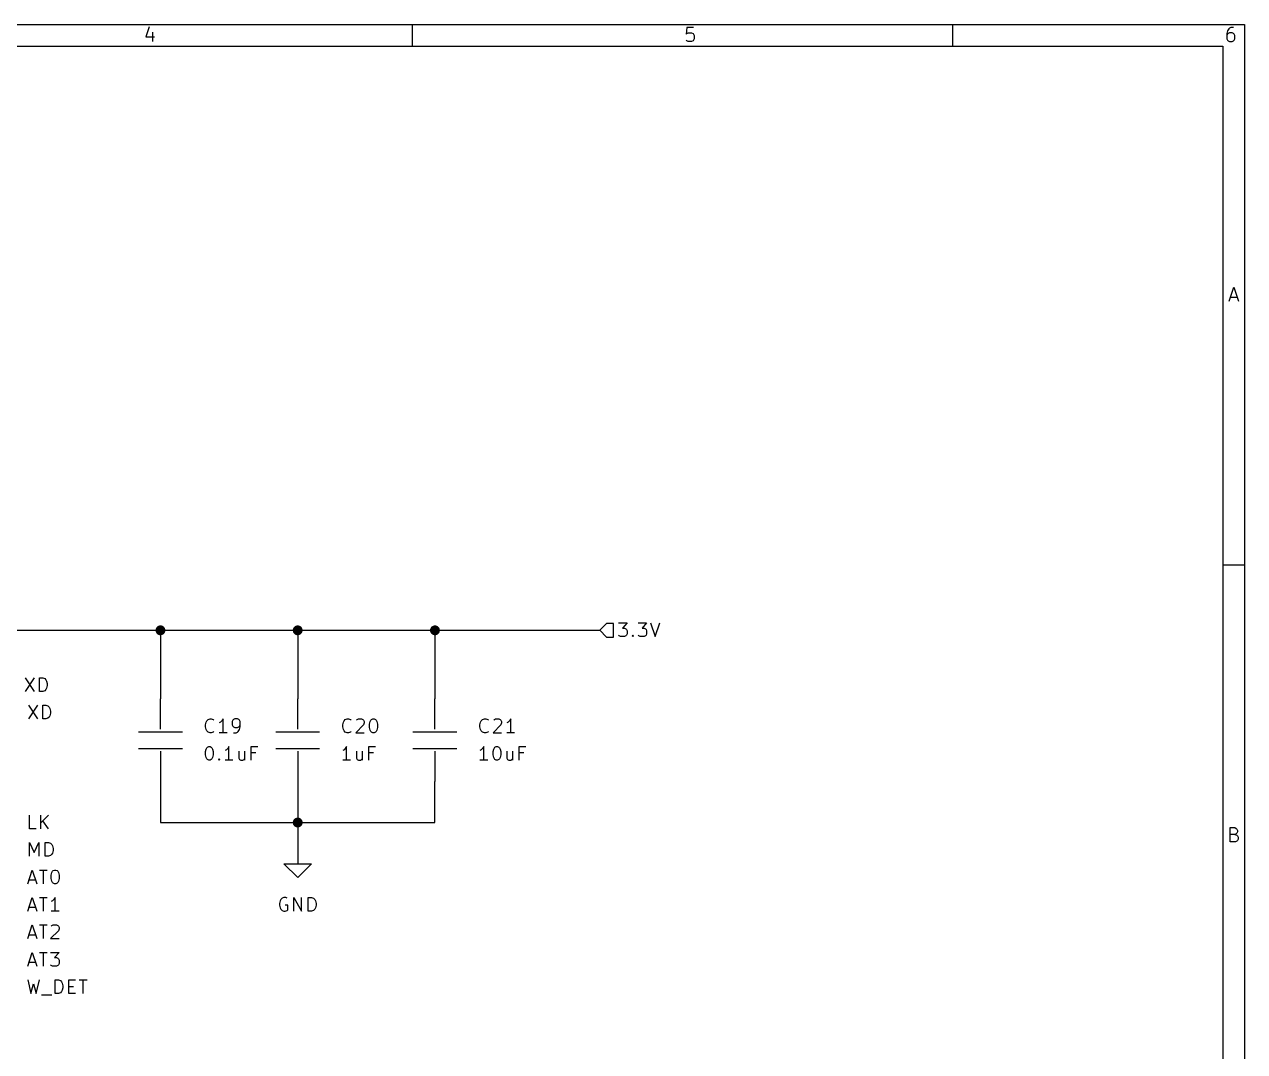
# Model space of a CAD drawing. Extents: x 0.4 to 11.3, y -7.9 to -0.4.
# Drawn here: x 6.854 to 11.299, y -4.134 to -0.394 of the extents above; entities that cross this region are included whole.
import ezdxf

# ---------------------------------------------------------------- set-up
doc = ezdxf.new("R2010")
doc.units = 0
doc.header["$MEASUREMENT"] = 0
for name, color, linetype in [('BROWN2', 54, 'CONTINUOUS'), ('CYAN2', 4, 'CONTINUOUS'), ('GREEN3', 91, 'CONTINUOUS'), ('RED2', 1, 'CONTINUOUS')]:
    doc.layers.add(name, color=color, linetype=linetype)

msp = doc.modelspace()

# ---------------------------------------------------------------- linework, layer by layer
at = {"layer": 'BROWN2', "linetype": 'CONTINUOUS'}
for p, q in [((8.975, -2.575), (8.95, -2.6)), ((9, -2.575), (8.975, -2.575)), ((9, -2.625), (9, -2.575)), ((9.0188, -2.5728), (9.0497, -2.5728)), ((9.0497, -2.5728), (9.033, -2.5919)), ((9.0902, -2.5728), (9.1211, -2.5728)), ((9.1211, -2.5728), (9.1045, -2.5919)), ((9.1354, -2.5728), (9.1521, -2.6228)), ((9.1521, -2.6228), (9.1688, -2.5728)), ((8.95, -2.6), (8.975, -2.625)), ((9.0211, -2.6204), (9.0188, -2.618)), ((9.0259, -2.6228), (9.0211, -2.6204)), ((9.033, -2.5919), (9.0402, -2.5919)), ((9.0402, -2.5919), (9.0449, -2.5942)), ((9.0449, -2.6204), (9.0402, -2.6228)), ((9.0449, -2.5942), (9.0473, -2.5966)), ((9.0473, -2.618), (9.0449, -2.6204)), ((9.0473, -2.5966), (9.0497, -2.6014)), ((9.0497, -2.6133), (9.0473, -2.618)), ((9.0497, -2.6014), (9.0497, -2.6133)), ((9.0688, -2.6204), (9.0711, -2.618)), ((9.0711, -2.6228), (9.0688, -2.6204)), ((9.0711, -2.618), (9.0735, -2.6204)), ((9.0711, -2.618), (9.0711, -2.6228)), ((9.0735, -2.6204), (9.0711, -2.6228)), ((9.0926, -2.6204), (9.0902, -2.618)), ((9.0973, -2.6228), (9.0926, -2.6204)), ((9.1045, -2.5919), (9.1116, -2.5919)), ((9.1116, -2.5919), (9.1164, -2.5942)), ((9.1164, -2.6204), (9.1116, -2.6228)), ((9.1164, -2.5942), (9.1188, -2.5966)), ((9.1188, -2.618), (9.1164, -2.6204)), ((9.1188, -2.5966), (9.1211, -2.6014)), ((9.1211, -2.6133), (9.1188, -2.618)), ((9.1211, -2.6014), (9.1211, -2.6133)), ((8.975, -2.625), (9, -2.625)), ((9.0402, -2.6228), (9.0259, -2.6228)), ((9.1116, -2.6228), (9.0973, -2.6228)), ((6.8568, -2.7728), (6.8902, -2.8228)), ((6.8902, -2.7728), (6.8568, -2.8228)), ((6.9092, -2.8228), (6.9092, -2.7728)), ((6.9092, -2.7728), (6.9211, -2.7728)), ((6.9211, -2.7728), (6.9283, -2.7752)), ((6.9283, -2.7752), (6.933, -2.7799)), ((6.933, -2.7799), (6.9354, -2.7847)), ((6.9354, -2.7847), (6.9378, -2.7942)), ((6.9378, -2.7942), (6.9378, -2.8014)), ((6.9211, -2.8228), (6.9092, -2.8228)), ((6.9283, -2.8204), (6.9211, -2.8228)), ((6.933, -2.8157), (6.9283, -2.8204)), ((6.9354, -2.8109), (6.933, -2.8157)), ((6.9378, -2.8014), (6.9354, -2.8109)), ((6.8688, -2.8728), (6.9021, -2.9228)), ((6.9021, -2.8728), (6.8688, -2.9228)), ((6.9211, -2.9228), (6.9211, -2.8728)), ((6.9211, -2.8728), (6.933, -2.8728)), ((6.933, -2.8728), (6.9402, -2.8752)), ((6.9402, -2.8752), (6.9449, -2.8799)), ((6.9449, -2.8799), (6.9473, -2.8847)), ((6.9473, -2.8847), (6.9497, -2.8942)), ((6.933, -2.9228), (6.9211, -2.9228)), ((6.9402, -2.9204), (6.933, -2.9228)), ((6.9449, -2.9157), (6.9402, -2.9204)), ((6.9473, -2.9109), (6.9449, -2.9157)), ((6.9497, -2.9014), (6.9473, -2.9109)), ((6.9497, -2.8942), (6.9497, -2.9014)), ((6.8735, -3.3228), (6.8735, -3.2728)), ((6.914, -3.3228), (6.914, -3.2728)), ((6.9426, -3.2728), (6.914, -3.3014)), ((6.8973, -3.3228), (6.8735, -3.3228)), ((6.9426, -3.3228), (6.9211, -3.2942)), ((6.8735, -3.4228), (6.8735, -3.3728)), ((6.8735, -3.3728), (6.8902, -3.4085)), ((6.8902, -3.4085), (6.9068, -3.3728)), ((6.9068, -3.3728), (6.9068, -3.4228)), ((6.9307, -3.4228), (6.9307, -3.3728)), ((6.9307, -3.3728), (6.9426, -3.3728)), ((6.9426, -3.3728), (6.9497, -3.3752)), ((6.9497, -3.3752), (6.9545, -3.3799)), ((6.9497, -3.4204), (6.9426, -3.4228)), ((6.9545, -3.4157), (6.9497, -3.4204)), ((6.9545, -3.3799), (6.9568, -3.3847)), ((6.9568, -3.4109), (6.9545, -3.4157)), ((6.9568, -3.3847), (6.9592, -3.3942)), ((6.9592, -3.4014), (6.9568, -3.4109)), ((6.9592, -3.3942), (6.9592, -3.4014)), ((6.9426, -3.4228), (6.9307, -3.4228)), ((6.8664, -3.5228), (6.883, -3.4728)), ((6.8711, -3.5085), (6.8949, -3.5085)), ((6.883, -3.4728), (6.8997, -3.5228)), ((6.9092, -3.4728), (6.9378, -3.4728)), ((6.9235, -3.5228), (6.9235, -3.4728)), ((6.9521, -3.4919), (6.9545, -3.4823)), ((6.9521, -3.5038), (6.9521, -3.4919)), ((6.9545, -3.5133), (6.9521, -3.5038)), ((6.9545, -3.4823), (6.9568, -3.4776)), ((6.9568, -3.4776), (6.9592, -3.4752)), ((6.9592, -3.4752), (6.964, -3.4728)), ((6.964, -3.4728), (6.9688, -3.4728)), ((6.9688, -3.4728), (6.9735, -3.4752)), ((6.9735, -3.4752), (6.9759, -3.4776)), ((6.9759, -3.4776), (6.9783, -3.4823)), ((6.9783, -3.4823), (6.9807, -3.4919)), ((6.9807, -3.5038), (6.9783, -3.5133)), ((6.9807, -3.4919), (6.9807, -3.5038)), ((6.9568, -3.518), (6.9545, -3.5133)), ((6.9592, -3.5204), (6.9568, -3.518)), ((6.964, -3.5228), (6.9592, -3.5204)), ((6.9688, -3.5228), (6.964, -3.5228)), ((6.9735, -3.5204), (6.9688, -3.5228)), ((6.9759, -3.518), (6.9735, -3.5204)), ((6.9783, -3.5133), (6.9759, -3.518)), ((6.8664, -3.6228), (6.883, -3.5728)), ((6.883, -3.5728), (6.8997, -3.6228)), ((6.9092, -3.5728), (6.9378, -3.5728)), ((6.9235, -3.6228), (6.9235, -3.5728)), ((6.9568, -3.5847), (6.9521, -3.5871)), ((6.9616, -3.5799), (6.9568, -3.5847)), ((6.9664, -3.5728), (6.9616, -3.5799)), ((6.9664, -3.6228), (6.9664, -3.5728)), ((6.8711, -3.6085), (6.8949, -3.6085)), ((6.9807, -3.6228), (6.9521, -3.6228)), ((6.8664, -3.7228), (6.883, -3.6728)), ((6.883, -3.6728), (6.8997, -3.7228)), ((6.9092, -3.6728), (6.9378, -3.6728)), ((6.9235, -3.7228), (6.9235, -3.6728)), ((6.9521, -3.6776), (6.9545, -3.6752)), ((6.9545, -3.6752), (6.9592, -3.6728)), ((6.9592, -3.6728), (6.9711, -3.6728)), ((6.9711, -3.6728), (6.9759, -3.6752)), ((6.9759, -3.6752), (6.9783, -3.6776)), ((6.9783, -3.6776), (6.9807, -3.6823)), ((6.9807, -3.6871), (6.9783, -3.6942)), ((6.9807, -3.6823), (6.9807, -3.6871)), ((6.8711, -3.7085), (6.8949, -3.7085)), ((6.9783, -3.6942), (6.9497, -3.7228)), ((6.9497, -3.7228), (6.9807, -3.7228)), ((6.8664, -3.8228), (6.883, -3.7728)), ((6.883, -3.7728), (6.8997, -3.8228)), ((6.9092, -3.7728), (6.9378, -3.7728)), ((6.9235, -3.8228), (6.9235, -3.7728)), ((6.9497, -3.7728), (6.9807, -3.7728)), ((6.9807, -3.7728), (6.964, -3.7919)), ((6.8711, -3.8085), (6.8949, -3.8085)), ((6.9521, -3.8204), (6.9497, -3.818)), ((6.9568, -3.8228), (6.9521, -3.8204)), ((6.964, -3.7919), (6.9711, -3.7919)), ((6.9711, -3.7919), (6.9759, -3.7942)), ((6.9759, -3.8204), (6.9711, -3.8228)), ((6.9759, -3.7942), (6.9783, -3.7966)), ((6.9783, -3.818), (6.9759, -3.8204)), ((6.9783, -3.7966), (6.9807, -3.8014)), ((6.9807, -3.8133), (6.9783, -3.818)), ((6.9807, -3.8014), (6.9807, -3.8133)), ((6.9711, -3.8228), (6.9568, -3.8228)), ((6.8664, -3.8728), (6.8783, -3.9228)), ((6.8783, -3.9228), (6.8878, -3.8871)), ((6.8878, -3.8871), (6.8973, -3.9228)), ((6.8973, -3.9228), (6.9092, -3.8728)), ((6.9664, -3.9228), (6.9664, -3.8728)), ((6.9664, -3.8728), (6.9783, -3.8728)), ((6.9783, -3.8728), (6.9854, -3.8752)), ((6.9854, -3.8752), (6.9902, -3.8799)), ((6.9902, -3.8799), (6.9926, -3.8847)), ((6.9926, -3.9109), (6.9902, -3.9157)), ((6.9926, -3.8847), (6.9949, -3.8942)), ((6.9949, -3.9014), (6.9926, -3.9109)), ((6.9949, -3.8942), (6.9949, -3.9014)), ((7.0164, -3.9228), (7.0164, -3.8728)), ((7.0164, -3.8728), (7.0402, -3.8728)), ((7.0164, -3.8966), (7.033, -3.8966)), ((7.0545, -3.8728), (7.083, -3.8728)), ((7.0687, -3.9228), (7.0687, -3.8728)), ((6.9164, -3.9276), (6.9545, -3.9276)), ((6.9783, -3.9228), (6.9664, -3.9228)), ((6.9854, -3.9204), (6.9783, -3.9228)), ((6.9902, -3.9157), (6.9854, -3.9204)), ((7.0402, -3.9228), (7.0164, -3.9228))]:
    msp.add_line(p, q, dxfattribs=at)
at = {"layer": 'CYAN2', "linetype": 'CONTINUOUS'}
for p, q in [((7.5163, -2.9347), (7.5187, -2.9299)), ((7.5187, -2.9299), (7.5234, -2.9252)), ((7.5234, -2.9252), (7.5306, -2.9228)), ((7.5306, -2.9228), (7.5353, -2.9228)), ((7.5353, -2.9228), (7.5425, -2.9252)), ((7.5425, -2.9252), (7.5449, -2.9276)), ((7.5734, -2.9299), (7.5687, -2.9347)), ((7.5782, -2.9228), (7.5734, -2.9299)), ((7.5782, -2.9728), (7.5782, -2.9228)), ((7.6139, -2.9276), (7.6115, -2.9323)), ((7.6115, -2.9323), (7.6115, -2.9442)), ((7.6163, -2.9252), (7.6139, -2.9276)), ((7.621, -2.9228), (7.6163, -2.9252)), ((7.6306, -2.9228), (7.621, -2.9228)), ((7.6353, -2.9252), (7.6306, -2.9228)), ((7.6377, -2.9276), (7.6353, -2.9252)), ((7.6401, -2.9323), (7.6377, -2.9276)), ((7.6401, -2.9514), (7.6401, -2.9323)), ((8.0163, -2.9347), (8.0187, -2.9299)), ((8.0187, -2.9299), (8.0234, -2.9252)), ((8.0234, -2.9252), (8.0306, -2.9228)), ((8.0306, -2.9228), (8.0353, -2.9228)), ((8.0353, -2.9228), (8.0425, -2.9252)), ((8.0425, -2.9252), (8.0449, -2.9276)), ((8.0639, -2.9276), (8.0663, -2.9252)), ((8.0663, -2.9252), (8.071, -2.9228)), ((8.071, -2.9228), (8.0829, -2.9228)), ((8.0829, -2.9228), (8.0877, -2.9252)), ((8.0877, -2.9252), (8.0901, -2.9276)), ((8.0901, -2.9276), (8.0925, -2.9323)), ((8.0925, -2.9323), (8.0925, -2.9371)), ((8.1115, -2.9418), (8.1139, -2.9323)), ((8.1139, -2.9323), (8.1163, -2.9276)), ((8.1163, -2.9276), (8.1187, -2.9252)), ((8.1187, -2.9252), (8.1234, -2.9228)), ((8.1234, -2.9228), (8.1282, -2.9228)), ((8.1282, -2.9228), (8.1329, -2.9252)), ((8.1329, -2.9252), (8.1353, -2.9276)), ((8.1353, -2.9276), (8.1377, -2.9323)), ((8.1377, -2.9323), (8.1401, -2.9418)), ((8.5163, -2.9347), (8.5187, -2.9299)), ((8.5187, -2.9299), (8.5234, -2.9252)), ((8.5234, -2.9252), (8.5306, -2.9228)), ((8.5306, -2.9228), (8.5353, -2.9228)), ((8.5353, -2.9228), (8.5425, -2.9252)), ((8.5425, -2.9252), (8.5449, -2.9276)), ((8.5639, -2.9276), (8.5663, -2.9252)), ((8.5663, -2.9252), (8.571, -2.9228)), ((8.571, -2.9228), (8.5829, -2.9228)), ((8.5829, -2.9228), (8.5877, -2.9252)), ((8.5877, -2.9252), (8.5901, -2.9276)), ((8.5901, -2.9276), (8.5925, -2.9323)), ((8.5925, -2.9323), (8.5925, -2.9371)), ((8.621, -2.9299), (8.6163, -2.9347)), ((8.6258, -2.9228), (8.621, -2.9299)), ((8.6258, -2.9728), (8.6258, -2.9228)), ((7.5139, -2.9442), (7.5163, -2.9347)), ((7.5139, -2.9514), (7.5139, -2.9442)), ((7.5163, -2.9609), (7.5139, -2.9514)), ((7.5187, -2.9657), (7.5163, -2.9609)), ((7.5234, -2.9704), (7.5187, -2.9657)), ((7.5306, -2.9728), (7.5234, -2.9704)), ((7.5353, -2.9728), (7.5306, -2.9728)), ((7.5425, -2.9704), (7.5353, -2.9728)), ((7.5449, -2.968), (7.5425, -2.9704)), ((7.5687, -2.9347), (7.5639, -2.9371)), ((7.5925, -2.9728), (7.5639, -2.9728)), ((7.6115, -2.9442), (7.6139, -2.949)), ((7.6139, -2.949), (7.6163, -2.9514)), ((7.6163, -2.9514), (7.621, -2.9538)), ((7.6163, -2.9728), (7.6258, -2.9728)), ((7.621, -2.9538), (7.6306, -2.9538)), ((7.6258, -2.9728), (7.6306, -2.9704)), ((7.6306, -2.9538), (7.6353, -2.9514)), ((7.6306, -2.9704), (7.6329, -2.968)), ((7.6329, -2.968), (7.6377, -2.9609)), ((7.6353, -2.9514), (7.6377, -2.949)), ((7.6377, -2.949), (7.6401, -2.9442)), ((7.6377, -2.9609), (7.6401, -2.9514)), ((8.0139, -2.9442), (8.0163, -2.9347)), ((8.0139, -2.9514), (8.0139, -2.9442)), ((8.0163, -2.9609), (8.0139, -2.9514)), ((8.0187, -2.9657), (8.0163, -2.9609)), ((8.0234, -2.9704), (8.0187, -2.9657)), ((8.0306, -2.9728), (8.0234, -2.9704)), ((8.0353, -2.9728), (8.0306, -2.9728)), ((8.0425, -2.9704), (8.0353, -2.9728)), ((8.0449, -2.968), (8.0425, -2.9704)), ((8.0901, -2.9442), (8.0615, -2.9728)), ((8.0615, -2.9728), (8.0925, -2.9728)), ((8.0925, -2.9371), (8.0901, -2.9442)), ((8.1115, -2.9538), (8.1115, -2.9418)), ((8.1139, -2.9633), (8.1115, -2.9538)), ((8.1163, -2.968), (8.1139, -2.9633)), ((8.1187, -2.9704), (8.1163, -2.968)), ((8.1234, -2.9728), (8.1187, -2.9704)), ((8.1282, -2.9728), (8.1234, -2.9728)), ((8.1329, -2.9704), (8.1282, -2.9728)), ((8.1353, -2.968), (8.1329, -2.9704)), ((8.1377, -2.9633), (8.1353, -2.968)), ((8.1401, -2.9538), (8.1377, -2.9633)), ((8.1401, -2.9418), (8.1401, -2.9538)), ((8.5139, -2.9442), (8.5163, -2.9347)), ((8.5139, -2.9514), (8.5139, -2.9442)), ((8.5163, -2.9609), (8.5139, -2.9514)), ((8.5187, -2.9657), (8.5163, -2.9609)), ((8.5234, -2.9704), (8.5187, -2.9657)), ((8.5306, -2.9728), (8.5234, -2.9704)), ((8.5353, -2.9728), (8.5306, -2.9728)), ((8.5425, -2.9704), (8.5353, -2.9728)), ((8.5449, -2.968), (8.5425, -2.9704)), ((8.5901, -2.9442), (8.5615, -2.9728)), ((8.5615, -2.9728), (8.5925, -2.9728)), ((8.5925, -2.9371), (8.5901, -2.9442)), ((8.6163, -2.9347), (8.6115, -2.9371)), ((8.6401, -2.9728), (8.6115, -2.9728)), ((7.5139, -3.0418), (7.5163, -3.0323)), ((7.5139, -3.0538), (7.5139, -3.0418)), ((7.5163, -3.0633), (7.5139, -3.0538)), ((7.5163, -3.0323), (7.5187, -3.0276)), ((7.5187, -3.068), (7.5163, -3.0633)), ((7.5187, -3.0276), (7.521, -3.0252)), ((7.521, -3.0252), (7.5258, -3.0228)), ((7.5258, -3.0228), (7.5306, -3.0228)), ((7.5306, -3.0228), (7.5353, -3.0252)), ((7.5353, -3.0252), (7.5377, -3.0276)), ((7.5377, -3.0276), (7.5401, -3.0323)), ((7.5401, -3.0633), (7.5377, -3.068)), ((7.5401, -3.0323), (7.5425, -3.0418)), ((7.5425, -3.0538), (7.5401, -3.0633)), ((7.5425, -3.0418), (7.5425, -3.0538)), ((7.5901, -3.0347), (7.5853, -3.0371)), ((7.5949, -3.0299), (7.5901, -3.0347)), ((7.5996, -3.0228), (7.5949, -3.0299)), ((7.5996, -3.0728), (7.5996, -3.0228)), ((7.6353, -3.0395), (7.6353, -3.0657)), ((7.6353, -3.0657), (7.6377, -3.0704)), ((7.6568, -3.0395), (7.6568, -3.0728)), ((7.6806, -3.0728), (7.6806, -3.0228)), ((7.6806, -3.0228), (7.7044, -3.0228)), ((7.6972, -3.0466), (7.6806, -3.0466)), ((8.0187, -3.0347), (8.0139, -3.0371)), ((8.0234, -3.0299), (8.0187, -3.0347)), ((8.0282, -3.0228), (8.0234, -3.0299)), ((8.0282, -3.0728), (8.0282, -3.0228)), ((8.0639, -3.0395), (8.0639, -3.0657)), ((8.0639, -3.0657), (8.0663, -3.0704)), ((8.0853, -3.0395), (8.0853, -3.0728)), ((8.1091, -3.0728), (8.1091, -3.0228)), ((8.1091, -3.0228), (8.1329, -3.0228)), ((8.1258, -3.0466), (8.1091, -3.0466)), ((8.5187, -3.0347), (8.5139, -3.0371)), ((8.5234, -3.0299), (8.5187, -3.0347)), ((8.5282, -3.0228), (8.5234, -3.0299)), ((8.5282, -3.0728), (8.5282, -3.0228)), ((8.5615, -3.0418), (8.5639, -3.0323)), ((8.5615, -3.0538), (8.5615, -3.0418)), ((8.5639, -3.0633), (8.5615, -3.0538)), ((8.5639, -3.0323), (8.5663, -3.0276)), ((8.5663, -3.068), (8.5639, -3.0633)), ((8.5663, -3.0276), (8.5687, -3.0252)), ((8.5687, -3.0252), (8.5734, -3.0228)), ((8.5734, -3.0228), (8.5782, -3.0228)), ((8.5782, -3.0228), (8.5829, -3.0252)), ((8.5829, -3.0252), (8.5853, -3.0276)), ((8.5853, -3.0276), (8.5877, -3.0323)), ((8.5877, -3.0633), (8.5853, -3.068)), ((8.5877, -3.0323), (8.5901, -3.0418)), ((8.5901, -3.0538), (8.5877, -3.0633)), ((8.5901, -3.0418), (8.5901, -3.0538)), ((8.6115, -3.0395), (8.6115, -3.0657)), ((8.6115, -3.0657), (8.6139, -3.0704)), ((8.6329, -3.0395), (8.6329, -3.0728)), ((8.6568, -3.0728), (8.6568, -3.0228)), ((8.6568, -3.0228), (8.6806, -3.0228)), ((8.6734, -3.0466), (8.6568, -3.0466)), ((7.521, -3.0704), (7.5187, -3.068)), ((7.5258, -3.0728), (7.521, -3.0704)), ((7.5306, -3.0728), (7.5258, -3.0728)), ((7.5353, -3.0704), (7.5306, -3.0728)), ((7.5377, -3.068), (7.5353, -3.0704)), ((7.5615, -3.0704), (7.5639, -3.068)), ((7.5639, -3.0728), (7.5615, -3.0704)), ((7.5639, -3.068), (7.5663, -3.0704)), ((7.5639, -3.068), (7.5639, -3.0728)), ((7.5663, -3.0704), (7.5639, -3.0728)), ((7.6139, -3.0728), (7.5853, -3.0728)), ((7.6377, -3.0704), (7.6425, -3.0728)), ((7.6425, -3.0728), (7.6496, -3.0728)), ((7.6496, -3.0728), (7.6544, -3.0704)), ((7.6544, -3.0704), (7.6568, -3.068)), ((8.0425, -3.0728), (8.0139, -3.0728)), ((8.0663, -3.0704), (8.071, -3.0728)), ((8.071, -3.0728), (8.0782, -3.0728)), ((8.0782, -3.0728), (8.0829, -3.0704)), ((8.0829, -3.0704), (8.0853, -3.068)), ((8.5425, -3.0728), (8.5139, -3.0728)), ((8.5687, -3.0704), (8.5663, -3.068)), ((8.5734, -3.0728), (8.5687, -3.0704)), ((8.5782, -3.0728), (8.5734, -3.0728)), ((8.5829, -3.0704), (8.5782, -3.0728)), ((8.5853, -3.068), (8.5829, -3.0704)), ((8.6139, -3.0704), (8.6187, -3.0728)), ((8.6187, -3.0728), (8.6258, -3.0728)), ((8.6258, -3.0728), (8.6306, -3.0704)), ((8.6306, -3.0704), (8.6329, -3.068)), ((7.7857, -3.5847), (7.7833, -3.5942)), ((7.7833, -3.5942), (7.7833, -3.6014)), ((7.7881, -3.5799), (7.7857, -3.5847)), ((7.7929, -3.5752), (7.7881, -3.5799)), ((7.8, -3.5728), (7.7929, -3.5752)), ((7.8071, -3.5728), (7.8, -3.5728)), ((7.8119, -3.5752), (7.8071, -3.5728)), ((7.8357, -3.6228), (7.8357, -3.5728)), ((7.8357, -3.5728), (7.8643, -3.6228)), ((7.8643, -3.6228), (7.8643, -3.5728)), ((7.8881, -3.6228), (7.8881, -3.5728)), ((7.8881, -3.5728), (7.9, -3.5728)), ((7.9, -3.5728), (7.9071, -3.5752)), ((7.9071, -3.5752), (7.9119, -3.5799)), ((7.9119, -3.5799), (7.9143, -3.5847)), ((7.9143, -3.5847), (7.9167, -3.5942)), ((7.9167, -3.5942), (7.9167, -3.6014)), ((7.7833, -3.6014), (7.7857, -3.6109)), ((7.7857, -3.6109), (7.7881, -3.6157)), ((7.7881, -3.6157), (7.7929, -3.6204)), ((7.7929, -3.6204), (7.8, -3.6228)), ((7.8, -3.6228), (7.8048, -3.6228)), ((7.8143, -3.6014), (7.8048, -3.6014)), ((7.8048, -3.6228), (7.8119, -3.6204)), ((7.8119, -3.6204), (7.8143, -3.618)), ((7.8143, -3.618), (7.8143, -3.6014)), ((7.9, -3.6228), (7.8881, -3.6228)), ((7.9071, -3.6204), (7.9, -3.6228)), ((7.9119, -3.6157), (7.9071, -3.6204)), ((7.9143, -3.6109), (7.9119, -3.6157)), ((7.9167, -3.6014), (7.9143, -3.6109))]:
    msp.add_line(p, q, dxfattribs=at)
at = {"layer": 'GREEN3', "linetype": 'CONTINUOUS'}
for p, q in [((6.8, -2.6), (7.35, -2.6)), ((7.35, -2.6), (7.35, -2.85)), ((7.35, -2.6), (7.85, -2.6)), ((7.85, -2.6), (8.35, -2.6)), ((7.85, -2.6), (7.85, -2.85)), ((8.35, -2.6), (8.35, -2.85)), ((8.35, -2.6), (8.95, -2.6)), ((7.35, -3.15), (7.35, -3.3)), ((7.85, -3.15), (7.85, -3.3)), ((8.35, -3.3), (8.35, -3.15)), ((7.35, -3.3), (7.85, -3.3)), ((7.85, -3.3), (7.85, -3.4)), ((7.85, -3.3), (8.35, -3.3))]:
    msp.add_line(p, q, dxfattribs=at)
at = {"layer": 'GREEN3', "const_width": 0.018}
for points in [[(7.341, -2.6, 1), (7.359, -2.6, 1)], [(7.841, -2.6, 1), (7.859, -2.6, 1)], [(8.341, -2.6, 1), (8.359, -2.6, 1)], [(7.841, -3.3, 1), (7.859, -3.3, 1)]]:
    msp.add_lwpolyline(points, format="xyb", close=True, dxfattribs=at)
at = {"layer": 'RED2', "linetype": 'CONTINUOUS'}
for p, q in [((0.3937, -0.3937), (11.2993, -0.3937)), ((8.2677, -0.4724), (8.2677, -0.3937)), ((10.2362, -0.4724), (10.2362, -0.3937)), ((11.2993, -0.3937), (11.2993, -7.8743)), ((7.3093, -0.4028), (7.2971, -0.4394)), ((7.2971, -0.4394), (7.3288, -0.4394)), ((7.3215, -0.4223), (7.3215, -0.4564)), ((9.268, -0.4053), (9.2656, -0.4296)), ((9.2656, -0.4296), (9.268, -0.4272)), ((9.2924, -0.4053), (9.268, -0.4053)), ((9.268, -0.4272), (9.2729, -0.4248)), ((9.2729, -0.4248), (9.2851, -0.4248)), ((9.2851, -0.4248), (9.29, -0.4272)), ((9.29, -0.4272), (9.2924, -0.4296)), ((9.2924, -0.4296), (9.2948, -0.4345)), ((9.2948, -0.4345), (9.2948, -0.4467)), ((11.2365, -0.4174), (11.2341, -0.4272)), ((11.2341, -0.4272), (11.2341, -0.4467)), ((11.2365, -0.4296), (11.2341, -0.4345)), ((11.2414, -0.4101), (11.2365, -0.4174)), ((11.239, -0.4272), (11.2365, -0.4296)), ((11.2439, -0.4248), (11.239, -0.4272)), ((11.2439, -0.4077), (11.2414, -0.4101)), ((11.2487, -0.4053), (11.2439, -0.4077)), ((11.2536, -0.4248), (11.2439, -0.4248)), ((11.2585, -0.4053), (11.2487, -0.4053)), ((11.2585, -0.4272), (11.2536, -0.4248)), ((11.2609, -0.4296), (11.2585, -0.4272)), ((11.2633, -0.4345), (11.2609, -0.4296)), ((11.2633, -0.4467), (11.2633, -0.4345)), ((0.4724, -0.4724), (11.2206, -0.4724)), ((9.268, -0.454), (9.2656, -0.4516)), ((9.2729, -0.4564), (9.268, -0.454)), ((9.2851, -0.4564), (9.2729, -0.4564)), ((9.29, -0.454), (9.2851, -0.4564)), ((9.2924, -0.4516), (9.29, -0.454)), ((9.2948, -0.4467), (9.2924, -0.4516)), ((11.2206, -0.4724), (11.2206, -7.7956)), ((11.2341, -0.4467), (11.2365, -0.4516)), ((11.2365, -0.4516), (11.239, -0.454)), ((11.239, -0.454), (11.2439, -0.4564)), ((11.2439, -0.4564), (11.2536, -0.4564)), ((11.2536, -0.4564), (11.2585, -0.454)), ((11.2585, -0.454), (11.2609, -0.4516)), ((11.2609, -0.4516), (11.2633, -0.4467)), ((11.2429, -1.4013), (11.2599, -1.3501)), ((11.2599, -1.3501), (11.277, -1.4013)), ((11.2477, -1.3867), (11.2721, -1.3867)), ((11.2993, -2.3622), (11.2206, -2.3622)), ((7.35, -2.96), (7.35, -2.85)), ((7.85, -2.96), (7.85, -2.85)), ((8.35, -2.96), (8.35, -2.85)), ((7.27, -2.97), (7.43, -2.97)), ((7.77, -2.97), (7.93, -2.97)), ((8.27, -2.97), (8.43, -2.97)), ((7.27, -3.03), (7.43, -3.03)), ((7.35, -3.04), (7.35, -3.15)), ((7.77, -3.03), (7.93, -3.03)), ((7.85, -3.04), (7.85, -3.15)), ((8.27, -3.03), (8.43, -3.03)), ((8.35, -3.04), (8.35, -3.15)), ((11.2465, -3.3698), (11.2465, -3.3186)), ((11.2465, -3.3186), (11.2636, -3.3186)), ((11.2636, -3.3186), (11.2685, -3.3211)), ((11.2685, -3.3211), (11.2709, -3.3235)), ((11.2709, -3.3235), (11.2733, -3.3284)), ((11.2733, -3.3333), (11.2709, -3.3381)), ((11.2733, -3.3284), (11.2733, -3.3333)), ((11.2636, -3.343), (11.2465, -3.343)), ((11.266, -3.3698), (11.2465, -3.3698)), ((11.2685, -3.3406), (11.2636, -3.343)), ((11.2636, -3.343), (11.2709, -3.3455)), ((11.2709, -3.3674), (11.266, -3.3698)), ((11.2709, -3.3381), (11.2685, -3.3406)), ((11.2709, -3.3455), (11.2733, -3.3479)), ((11.2733, -3.365), (11.2709, -3.3674)), ((11.2733, -3.3479), (11.2758, -3.3528)), ((11.2758, -3.3601), (11.2733, -3.365)), ((11.2758, -3.3528), (11.2758, -3.3601)), ((7.85, -3.4), (7.85, -3.45)), ((7.85, -3.5), (7.8, -3.45)), ((7.8, -3.45), (7.85, -3.45)), ((7.85, -3.45), (7.9, -3.45)), ((7.9, -3.45), (7.85, -3.5))]:
    msp.add_line(p, q, dxfattribs=at)

doc.saveas('drawing.dxf')
